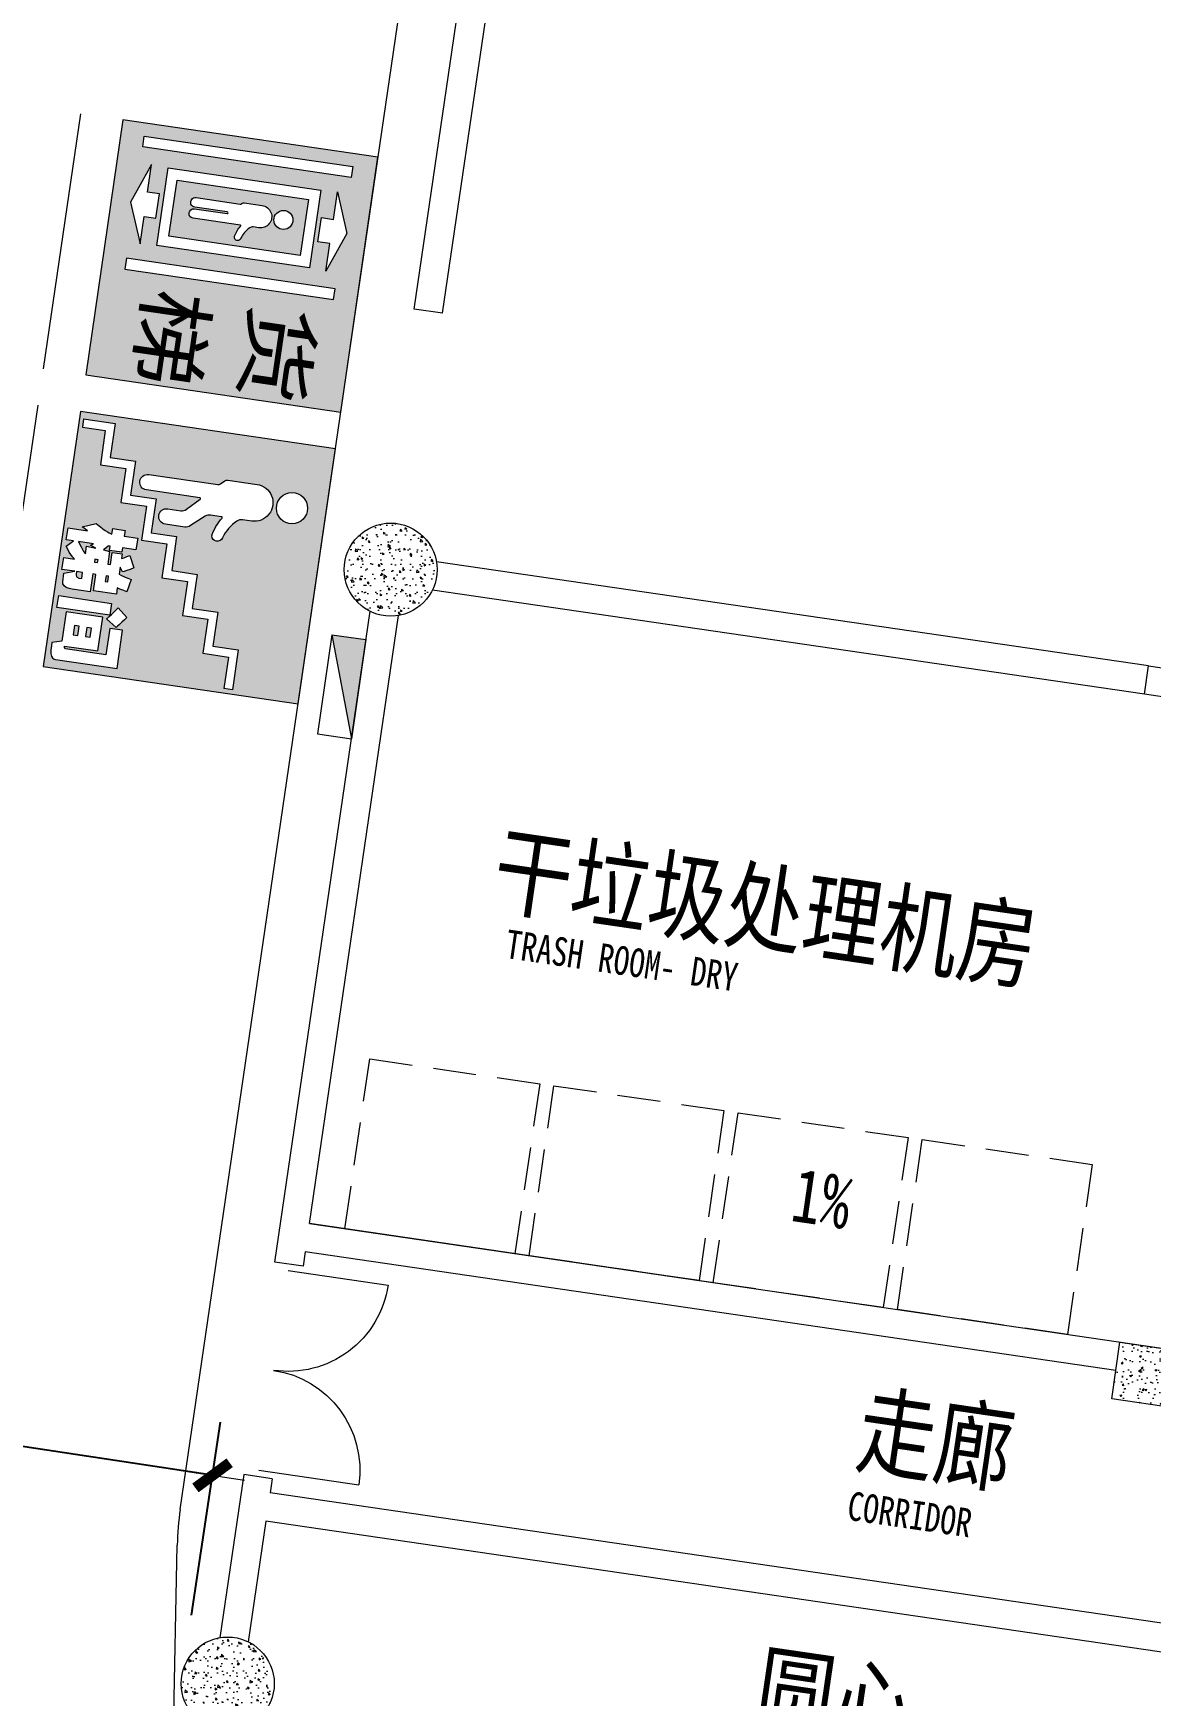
# Model space of a CAD drawing. Header units: inches. Extents: x -414268 to 632271, y -366004 to 318730.
# Drawn here: x 510148 to 517953, y 95548 to 107159 of the extents above; entities that cross this region are included whole.
import ezdxf
from ezdxf.enums import TextEntityAlignment as Align

# ---------------------------------------------------------------- set-up
doc = ezdxf.new("R2010")
doc.units = ezdxf.units.IN
doc.header["$LTSCALE"] = 1200
doc.header["$MEASUREMENT"] = 0
doc.linetypes.add('HIDDEN', pattern=[0.375, 0.25, -0.125])
doc.layers.get('0').update_dxf_attribs({"linetype": 'CONTINUOUS', "lineweight": 0})
doc.layers.get('DEFPOINTS').update_dxf_attribs({"linetype": 'CONTINUOUS', "lineweight": 0})
for name, color, linetype, lineweight in [('0--PAI--', 7, 'CONTINUOUS', 0), ('0--PAI--BLUE', 5, 'CONTINUOUS', 0), ('0--尺寸', 3, 'CONTINUOUS', 0), ('0--底牌颜色', 5, 'CONTINUOUS', 0), ('0--灯箱字(黄底黑字)', 7, 'CONTINUOUS', 0), ('0--路缘线', 1, 'CONTINUOUS', 0), ('7', 7, 'CONTINUOUS', 0), ('COL-GRID-UG-2$0$A-ANNO-DIM', 7, 'CONTINUOUS', 0), ('COL-GRID-UG-2$0$STR-COMP-0', 7, 'CONTINUOUS', 0), ('COL-GRID-UG-2$0$STR-COMP-4', 7, 'CONTINUOUS', 0), ('EN-TEXT', 7, 'CONTINUOUS', 0), ('HY消火栓', 7, 'CONTINUOUS', 0), ('LTP-UG1$0$2', 7, 'CONTINUOUS', 0), ('PUB_TEXT', 7, 'CONTINUOUS', 0), ('WALL', 7, 'CONTINUOUS', 0), ('WINDOW', 7, 'CONTINUOUS', 0), ('WINDOW_TEXT', 7, 'CONTINUOUS', 0)]:
    doc.layers.add(name, color=color, linetype=linetype, lineweight=lineweight)
doc.styles.add('-文鼎特粗黑简', font='simhei.ttf', dxfattribs={"width": 0.5})
doc.styles.add('-黑体', font='simhei.ttf', dxfattribs={"width": 0.8})
doc.styles.add('COL-GRID-UG-1_8A_200701112', font='romans.shx', dxfattribs={"width": 0.85})
doc.styles.add('SIMPLEX', font='SIMPLEX.SHX')
doc.dimstyles.new('DIMN150', dxfattribs={"dimscale": 1.5, "dimtxt": 250, "dimasz": 1, "dimexe": 250, "dimexo": 300, "dimgap": 150, "dimtad": 1, "dimdec": 0, "dimzin": 0, "dimdsep": 46, "dimtxsty": 'COL-GRID-UG-1_8A_200701112', "dimblk": '_DIMX', "dimcen": 0.09, "dimdle": 0.375, "dimclrd": 1, "dimclre": 1, "dimclrt": 7, "dimadec": 0, "dimazin": 0, "dimtfac": 1, "dimtdec": 0, "dimtix": 1, "dimtmove": 0, "dimatfit": 3, "dimldrblk": '_DIMX', "dimfxl": 250, "dimtolj": 1, "dimtzin": 0, "dimarcsym": 0})

# ---------------------------------------------------------------- blocks, each defined once
blk = doc.blocks.new('COL-GRID-UG-2$0$_8')
at = {"layer": 'COL-GRID-UG-2$0$STR-COMP-4'}
h = blk.add_hatch(dxfattribs=at)
h.set_pattern_fill('AR-CONC', color=251, scale=0.02, angle=8.320600316395613, style=0)
h.set_pattern_definition([(50.00000000000038, (-65.0903522020077, -5.269292141296299), (0.1434520365201508, -0.01255042699651813), [0.015, -0.165]), (355.0000000000004, (-65.0903522020077, -5.269292141296299), (-0.02775026672260095, 0.1504384267400022), [0.012, -0.132]), (100.4514000000003, (-65.07839786600769, -5.270338009296299), (0.1157018763428035, 0.1378879084121915), [0.012748038, -0.1402284224]), (46.18420000000039, (-65.0903522020077, -5.2292921412963), (0.2134482097251291, -0.0331038028658023), [0.0225, -0.2475000000000001]), (96.63560000000038, (-65.07256485300769, -5.2320508026963), (0.1869325411097395, 0.1948235741800896), [0.0191220576, -0.2103426]), (351.1842000000003, (-65.0903522020077, -5.2292921412963), (0.1869323890267243, 0.1948237201850661), [0.01800000000000001, -0.1980000000000001]), (21.00000000000039, (-65.07035220200768, -5.239292141296302), (0.1193814104236928, -0.08052377813306705), [0.015, -0.165]), (326.0000000000004, (-65.07035220200768, -5.239292141296302), (0.04866306638431545, 0.1450300090093709), [0.012, -0.132]), (71.45140000000038, (-65.06040375540769, -5.2460024624963), (0.1680445257162976, 0.06450609934199153), [0.012748038, -0.1402284224]), (37.50000000000041, (-65.0903522020077, -5.269292141296299), (0.002431971063457723, 0.06657877076626231), [0, -0.1304, 0, -0.134, 0, -0.1325]), (7.500000000000348, (-65.0903522020077, -5.269292141296299), (0.05261390748842924, 0.07888234237647238), [0, -0.07640000000000001, 0, -0.1274, 0, -0.05050000000000001]), (327.5000000000003, (-65.13495220200768, -5.269292141296299), (0.1067644872344819, -0.004510974346875299), [0, -0.05000000000000002, 0, -0.156, 0, -0.207]), (317.5000000000003, (-65.15495220200769, -5.269292141296301), (0.1166372338684771, 0.02002099646646426), [0, -0.06500000000000002, 0, -0.1036, 0, -0.147])])
h.paths.add_polyline_path([(0.4500000000000597, -0.2000000000000028), (-0.4500000000000455, -0.2000000000000135), (-0.4500000000000313, 0.1999999999999922), (0.4500000000000455, 0.2000000000000028)])
at = {"layer": 'COL-GRID-UG-2$0$STR-COMP-0'}
blk.add_lwpolyline([(0.4500000000000597, -0.2000000000000028), (-0.4500000000000455, -0.2000000000000135), (-0.4500000000000313, 0.1999999999999922), (0.4500000000000455, 0.2000000000000028)], close=True, dxfattribs=at)
blk = doc.blocks.new('COL-GRID-UG-2$0$_65')
at = {"layer": 'COL-GRID-UG-2$0$STR-COMP-4'}
h = blk.add_hatch(dxfattribs=at)
h.set_pattern_fill('AR-CONC', color=251, scale=0.02000000000000003, angle=-71.45922951694362, style=0)
h.set_pattern_definition([(330.220170166661, (9.780911265253447, -53.02194924296044), (0.01310157522271839, -0.1434027500651823), [0.01500000000000002, -0.1650000000000003]), (275.2201701666611, (9.780911265253447, -53.02194924296044), (0.1431276881705953, 0.05400242977981085), [0.01200000000000002, -0.1320000000000001]), (20.67157016666113, (9.78200306402368, -53.03389947159923), (0.1562291924156083, -0.08940044134511446), [0.01274803800000002, -0.1402284224000002]), (326.4043701666611, (9.820276593525996, -53.01485199490259), (0.005293820626032765, -0.2159351186403456), [0.02250000000000003, -0.2475000000000004]), (16.85577016666115, (9.820717733939517, -53.03284658832125), (0.2249000141792535, -0.1493987403033274), [0.01912205760000002, -0.2103426000000002]), (271.4043701666612, (9.820276593525996, -53.01485199490259), (0.2249001308833271, -0.1493985647275436), [0.01800000000000001, -0.1980000000000001]), (301.2201701666611, (9.813983885486785, -53.03630897105332), (-0.05806413691702267, -0.1317746409733485), [0.01500000000000002, -0.1650000000000003]), (246.2201701666611, (9.813983885486785, -53.03630897105332), (0.1513631941852344, -0.02215809082988847), [0.01200000000000002, -0.1320000000000001]), (351.6715701666611, (9.809145200398241, -53.0472901880612), (0.0932989364987837, -0.1539328032737996), [0.01274803800000002, -0.1402284224000002]), (317.7201701666611, (9.780911265253447, -53.02194924296044), (0.06595388672758523, 0.009419767806314105), [0, -0.1304000000000001, 0, -0.1340000000000001, 0, -0.1325000000000001]), (287.720170166661, (9.780911265253447, -53.02194924296044), (0.08696608138238515, -0.03778290471883278), [0, -0.0764000000000001, 0, -0.1274000000000002, 0, -0.05050000000000007]), (247.7201701666611, (9.772997833668946, -52.97805690193655), (0.01450395159196302, -0.1058708647939462), [0, -0.05000000000000007, 0, -0.1560000000000002, 0, -0.2070000000000003]), (237.7201701666611, (9.769449209640019, -52.95837423780027), (0.04039841199479828, -0.1112342255436634), [0, -0.06500000000000007, 0, -0.1036000000000001, 0, -0.1470000000000002])])
edge = h.paths.add_edge_path()
edge.add_arc((-3.552713678800501e-15, 0), 0.325, 0, 360)
at = {"layer": 'COL-GRID-UG-2$0$STR-COMP-0'}
blk.add_circle((-3.552713678800501e-15, 0), 0.325, dxfattribs=at)
blk = doc.blocks.new('HY')
for p, q in [((0, 0), (0.2400000000000055, -1.77635683940025e-15)), ((0, 0), (0.2400000000000038, -0.6999999999999993)), ((1.77635683940025e-15, -1.77635683940025e-15), (0, -0.6999999999999993)), ((0.240000000000002, -1.77635683940025e-15), (0.2400000000000002, -0.6999999999999993)), ((0, -0.6999999999999993), (0.2400000000000038, -0.6999999999999993))]:
    blk.add_line(p, q)
blk.add_solid([(1.77635683940025e-15, -5.329070518200751e-15), (0.2400000000000055, -1.77635683940025e-15), (0.2400000000000002, -0.6999999999999993)])
blk = doc.blocks.new('_DBLK1')
for p, q in [((-0.47, 0), (-0.47, -0.47)), ((0.4699999999999999, 0), (0.4699999999999999, -0.47))]:
    blk.add_line(p, q)
for centre, start, end in [((-0.47, 0), 270, 0), ((0.4699999999999999, 0), 180, 270)]:
    blk.add_arc(centre, 0.47, start, end)
at = {"layer": 'WINDOW_TEXT', "style": 'SIMPLEX', "flags": 9}
blk.add_attdef('A', text='', height=1, dxfattribs=at).set_placement((0, 1.5), align=Align.MIDDLE)
blk = doc.blocks.new('A$C345525A8')
at = {"layer": '0--PAI--BLUE'}
h = blk.add_hatch(color=256, dxfattribs=at)
h.paths.add_polyline_path([(2.405579289188609e-05, 700.0000090901085), (2.405579289188609e-05, 100.0000090901085), (600.0000240557929, 100.0000090901085), (600.0000240557929, 700.0000090901085)])
h.paths.add_polyline_path([(590.0000240557929, 544.0000090901049), (496.0000240557856, 544.0000090901049), (496.0000240557856, 484.0000090901049), (416.0000240557856, 484.0000090901049), (416.0000240557856, 424.0000090901049), (336.0000240557856, 424.0000090901049), (336.0000240557856, 364.0000090901049), (256.0000240557856, 364.0000090901049), (256.0000240557856, 304.0000090901049), (176.0000240557856, 304.0000090901049), (176.0000240557856, 244.0000090901049), (96.00002405578562, 244.0000090901049), (96.00002405578562, 184.0000090901049), (16.00002405578562, 184.0000090901049), (16.00002405578562, 110.0000090901085), (36.00002405578562, 110.0000090901085), (36.00002405578562, 164.0000090901049), (116.0000240557856, 164.0000090901049), (116.0000240557856, 224.0000090901049), (196.0000240557856, 224.0000090901049), (196.0000240557856, 284.0000090901049), (276.0000240557856, 284.0000090901049), (276.0000240557856, 344.0000090901049), (356.0000240557856, 344.0000090901049), (356.0000240557856, 404.0000090901049), (436.0000240557856, 404.0000090901049), (436.0000240557856, 464.0000090901049), (516.0000240557856, 464.0000090901049), (516.0000240557856, 524.0000090901049), (590.0000240557929, 524.0000090901049)], flags=16)
h.paths.add_polyline_path([(431.6730947455653, 236.7470913468824), (459.4488462519075, 236.7470913468824), (459.4488462519075, 112.1682407861699), (431.6730947455726, 112.1682407861699)], flags=16)
h.paths.add_polyline_path([(466.2837170414277, 134.8541948960592), (535.1656418067068, 134.8541948960592), (541.8066155525448, 112.1682407861699), (549.950291386871, 112.1682407861699), (559.5966693096634, 112.6045091344349), (567.3525510566396, 113.9133141792372), (573.2664108886966, 116.0946559205731), (577.2897745449445, 119.1485343584427), (579.4711162862804, 123.0264752319272), (579.9073846345418, 126.1773021916342), (579.9073846345418, 271.2122908599849), (490.0845791524407, 271.2122908599849), (490.0845791524407, 240.7704550031231), (552.1316331281996, 240.7704550031231), (552.1316331281996, 146.0032749073289), (549.3201259949274, 142.6585509039469), (545.975401991549, 142.6585509039469), (545.9754019915417, 221.2838021138596), (466.2837170414277, 221.2838021138596)], flags=16)
h.paths.add_polyline_path([(446.166898760217, 248.8171823156081), (439.8167705798842, 253.42223710287), (458.9641036427201, 276.2051397345967), (465.1688090402968, 271.5516106864161), (471.9552055688982, 266.3648647681257), (477.6751683572875, 261.90523276362), (482.280223144553, 258.1727146728881), (485.7218956697689, 255.2642590177747), (468.9498013919438, 230.4454374274719), (467.8833676517388, 231.3664483849243), (462.9874672989608, 235.5837090848363), (457.752247119759, 239.8979183065894), (452.177707114126, 244.30907605018)], flags=16)
h.paths.add_polyline_path([(300.3563219171774, 210.0862478416711), (301.3742813964636, 209.2621854060562), (305.833913400973, 205.2872960107343), (311.3599791456872, 199.9551273096913), (312.523361407737, 214.5943541070992), (342.4804546554078, 214.5943541070992), (342.4804546554078, 220.7505852437571), (314.3653833226417, 220.7505852437571), (314.3653833226417, 244.5999216156924), (325.1751435074766, 244.5999216156924), (322.3151621132856, 250.1259873604067), (318.8734895880625, 256.3306927579833), (315.189445758253, 262.7292951992349), (342.6258774381567, 276.2051397345967), (342.7228259599942, 276.0597169518405), (347.2309322254296, 267.7221440738467), (350.9149760552391, 260.7903247624927), (353.7749574494374, 255.1673104959373), (355.7624021470983, 250.9015755351065), (345.6312816151185, 244.5999216156924), (361.9186332837562, 244.5999216156924), (363.8576037204912, 249.8836160558167), (365.7480998963147, 256.0883214533933), (366.6691108537707, 259.2876226740154), (368.2687614640818, 265.9285964198607), (369.9168863353116, 273.8783752105046), (399.7285568002335, 267.7221440738467), (399.6800825393148, 267.479772769253), (398.1773804508412, 260.2086336314678), (396.5777298405301, 253.3252885810325), (394.8811307083815, 246.7327890961096), (394.2024910555192, 244.5999216156924), (408.8417178529198, 244.5999216156924), (408.8417178529198, 190.7934919960826), (370.25620616175, 190.7934919960826), (370.25620616175, 183.2799815537037), (412.1864418563055, 183.2799815537073), (412.1864418563055, 140.8165289890421), (411.7986477689556, 133.7392868949319), (410.2474714195632, 126.6135705399029), (407.4359642862837, 121.3783503606974), (403.412600630043, 118.0821006182341), (398.2258547117526, 116.6763470515943), (378.0605621696304, 116.6763470515943), (370.25620616175, 141.1558488154697), (370.25620616175, 110.8594357413676), (342.4804546554078, 110.8594357413676), (342.4804546554078, 136.6477425500452), (339.8143703048845, 133.351492807582), (337.6330285635486, 130.9762540225711), (333.0279737762903, 126.4196734962279), (327.7442793361624, 121.8630929698811), (321.878893765017, 117.3549867044567), (315.3348685410092, 112.8468804390286), (300.3563219171774, 128.1647468892952), (300.3563219171774, 110.8594357413676), (272.5805704108352, 110.8594357413676), (272.5805704108352, 156.6676123094112), (271.9504050188916, 155.5042300473688), (268.6056810155133, 149.396473171626), (265.0670599684527, 142.9978707303781), (253.2878145652503, 174.3122432837699), (255.7600018720914, 178.4325554618481), (259.5409942237384, 185.0735292076934), (262.8857182271167, 191.4236573880262), (265.7941738822337, 197.4829400028466), (268.2663611890821, 203.2998513130733), (269.8175375384744, 207.2747407083953), (272.0958278016478, 214.1096114979118), (259.1047258754697, 214.1096114979118), (259.1047258754697, 243.2426423099714), (272.5805704108352, 243.2426423099714), (272.5805704108352, 274.7509119070382), (300.3563219171774, 274.7509119070382), (300.3563219171774, 243.2426423099714), (310.3420196663938, 243.2426423099714), (310.3420196663938, 214.1096114979118), (300.3563219171701, 214.1096114979118)], flags=16)
h.paths.add_polyline_path([(495.3682735925686, 187.9819848628067), (516.8423711794894, 187.9819848628067), (516.8423711794894, 198.7917450476452), (495.3682735925686, 198.7917450476452)], flags=0)
h.paths.add_polyline_path([(495.3682735925686, 158.6550570070722), (516.8423711794894, 158.6550570070722), (516.8423711794894, 169.4648171919143), (495.3682735925686, 169.4648171919143)], flags=0)
h.paths.add_polyline_path([(383.7320506971009, 220.7505852437571), (370.25620616175, 220.7505852437571), (370.25620616175, 214.5943541070992), (383.7320506971082, 214.5943541070992)], flags=0)
h.paths.add_polyline_path([(384.4106903499633, 152.304928826743), (384.4106903499633, 159.4791194426907), (370.25620616175, 159.4791194426907), (370.25620616175, 145.3246352544666), (377.4303967776941, 145.3246352544666), (382.1808743477159, 146.6819145601876)], flags=0)
h.paths.add_polyline_path([(335.1608412567002, 183.2799815537073), (342.4804546554078, 183.2799815537073), (342.4804546554078, 190.7934919960826), (335.7910066486511, 190.7934919960826)], flags=0)
h.paths.add_polyline_path([(308.4999977514963, 159.4791194426907), (310.0026998399699, 181.7772794652301), (305.0098509653544, 168.7861775390556), (304.5251083561743, 169.4648171919143), (300.3563219171774, 175.1363057193848), (300.3563219171774, 139.847043770671), (305.4945935745418, 142.9493964694593), (311.9901445376308, 147.2151314302937), (317.4192617605077, 151.1415465646969), (321.8304195040982, 154.8255903945064), (326.338525769519, 159.4791194426907)], flags=0)
edge = h.paths.add_edge_path(flags=16)
edge.add_line((158.7598999313486, 404.2981192661282), (158.7598999313486, 278.7236530746231))
edge.add_arc((140.6158999313411, 278.7236530746231), 18.14400000000387, -180, 0, ccw=False)
edge.add_line((122.4718999313336, 278.7236530746231), (122.4718999313336, 441.2037816170305))
edge.add_arc((113.4718999313336, 441.2037816170305), 9, 359.9999999999971, 404.9999999999749)
edge.add_line((119.8358609620191, 447.5677426477087), (111.225653560643, 456.1779500490811))
edge.add_arc((117.5896145913284, 462.541911079752), 8.999999999997097, 179.9999999999645, 224.9999999999555, ccw=False)
edge.add_line((108.5896145913284, 462.5419110797593), (108.5896145913284, 531.6818303194341))
edge.add_arc((151.8187572613388, 531.6818303194304), 43.22914267000306, -5.5138116294983774e-12, 179.9999999999956, ccw=False)
edge.add_line((195.0478999313345, 531.6818303194268), (195.0478999313345, 509.8407526930168))
edge.add_arc((213.0478999313054, 509.8407526931078), 17.99999999996362, 180.0000000002891, 223.7430230016594)
edge.add_arc((278.242311893955, 572.2356126503437), 108.2409546726554, 223.7430230013552, 251.0649638547712)
edge.add_arc((240.5128038934417, 457.2642605388428), 12.85450880957776, -80.86321042777348, 78.30440369579571, ccw=False)
edge.add_arc((262.822028152812, 560.0014307051206), 117.1944986343046, 236.3285316040484, 260.0409935117252, ccw=False)
edge.add_arc((196.8478999313083, 460.9706016131749), 1.79999999998124, 56.3285316037433, 179.9999999997503)
edge.add_line((195.04789993132, 460.9706016131859), (195.0478999313273, 434.9401547012421))
edge.add_arc((213.0478999313345, 434.9401547012385), 18, 179.9999999999874, 220.7429166670534)
edge.add_line((199.4102777338267, 423.1921650520198), (226.0638219926914, 392.2514698624618))
edge.add_arc((213.335899931335, 379.5235478011055), 17.99999999999999, -1.1311840353300795e-11, 44.99999999999028, ccw=False)
edge.add_line((231.335899931335, 379.5235478011018), (231.335899931335, 333.977766748445))
edge.add_arc((213.1918999313348, 333.9777667484414), 18.14399999999659, -179.99999999999466, 5.115907697472721e-12, ccw=False)
edge.add_line((195.0478999313345, 333.9777667484414), (195.0478999313127, 364.8998595557241))
edge.add_arc((177.04789993132, 364.8998595557059), 18, 4.99389492385525e-11, 45.0000000000233)
edge.add_line((189.7758219926691, 377.6277816170696), (161.8326921374755, 405.5709114722631))
edge.add_arc((160.5598999313443, 404.2981192661282), 1.799999999996751, 45.0000000000998, 180.0000000000109)
edge = h.paths.add_edge_path(flags=16)
edge.add_arc((151.8187572613388, 620.1989729894267), 36.2879999999912, 0, 360)
at = {"layer": '0--PAI--'}
for p, q in [((590.0000240557929, 544.0000090901049), (590.0000240557929, 524.0000090901049)), ((16.00002405578562, 110.0000090901085), (36.00002405578562, 110.0000090901085))]:
    blk.add_line(p, q, dxfattribs=at)
for points in [[(2.405579289188609e-05, 700.0000090901085), (2.405579289188609e-05, 100.0000090901085), (600.0000240557929, 100.0000090901085), (600.0000240557929, 700.0000090901085)], [(300.3563219171774, 210.0862478416711), (301.3742813964636, 209.2621854060562), (305.833913400973, 205.2872960107343), (311.3599791456872, 199.9551273096913), (312.523361407737, 214.5943541070992), (342.4804546554078, 214.5943541070992), (342.4804546554078, 220.7505852437571), (314.3653833226417, 220.7505852437571), (314.3653833226417, 244.5999216156924), (325.1751435074766, 244.5999216156924), (322.3151621132856, 250.1259873604067), (318.8734895880625, 256.3306927579833), (315.189445758253, 262.7292951992349), (342.6258774381567, 276.2051397345967), (342.7228259599942, 276.0597169518405), (347.2309322254296, 267.7221440738467), (350.9149760552391, 260.7903247624927), (353.7749574494374, 255.1673104959373), (355.7624021470983, 250.9015755351065), (345.6312816151185, 244.5999216156924), (361.9186332837562, 244.5999216156924), (363.8576037204912, 249.8836160558167), (365.7480998963147, 256.0883214533933), (366.6691108537707, 259.2876226740154), (368.2687614640818, 265.9285964198607), (369.9168863353116, 273.8783752105046), (399.7285568002335, 267.7221440738467), (399.6800825393148, 267.479772769253), (398.1773804508412, 260.2086336314678), (396.5777298405301, 253.3252885810325), (394.8811307083815, 246.7327890961096), (394.2024910555192, 244.5999216156924), (408.8417178529198, 244.5999216156924), (408.8417178529198, 190.7934919960826), (370.25620616175, 190.7934919960826), (370.25620616175, 183.2799815537037), (412.1864418563055, 183.2799815537073), (412.1864418563055, 140.8165289890421), (411.7986477689556, 133.7392868949319), (410.2474714195632, 126.6135705399029), (407.4359642862837, 121.3783503606974), (403.412600630043, 118.0821006182341), (398.2258547117526, 116.6763470515943), (378.0605621696304, 116.6763470515943), (370.25620616175, 141.1558488154697), (370.25620616175, 110.8594357413676), (342.4804546554078, 110.8594357413676), (342.4804546554078, 136.6477425500452), (339.8143703048845, 133.351492807582), (337.6330285635486, 130.9762540225711), (333.0279737762903, 126.4196734962279), (327.7442793361624, 121.8630929698811), (321.878893765017, 117.3549867044567), (315.3348685410092, 112.8468804390286), (300.3563219171774, 128.1647468892952), (300.3563219171774, 110.8594357413676), (272.5805704108352, 110.8594357413676), (272.5805704108352, 156.6676123094112), (271.9504050188916, 155.5042300473688), (268.6056810155133, 149.396473171626), (265.0670599684527, 142.9978707303781), (253.2878145652503, 174.3122432837699), (255.7600018720914, 178.4325554618481), (259.5409942237384, 185.0735292076934), (262.8857182271167, 191.4236573880262), (265.7941738822337, 197.4829400028466), (268.2663611890821, 203.2998513130733), (269.8175375384744, 207.2747407083953), (272.0958278016478, 214.1096114979118), (259.1047258754697, 214.1096114979118), (259.1047258754697, 243.2426423099714), (272.5805704108352, 243.2426423099714), (272.5805704108352, 274.7509119070382), (300.3563219171774, 274.7509119070382), (300.3563219171774, 243.2426423099714), (310.3420196663938, 243.2426423099714), (310.3420196663938, 214.1096114979118), (300.3563219171701, 214.1096114979118)], [(446.166898760217, 248.8171823156081), (439.8167705798842, 253.42223710287), (458.9641036427201, 276.2051397345967), (465.1688090402968, 271.5516106864161), (471.9552055688982, 266.3648647681257), (477.6751683572875, 261.90523276362), (482.280223144553, 258.1727146728881), (485.7218956697689, 255.2642590177747), (468.9498013919438, 230.4454374274719), (467.8833676517388, 231.3664483849243), (462.9874672989608, 235.5837090848363), (457.752247119759, 239.8979183065894), (452.177707114126, 244.30907605018)], [(466.2837170414277, 134.8541948960592), (535.1656418067068, 134.8541948960592), (541.8066155525448, 112.1682407861699), (549.950291386871, 112.1682407861699), (559.5966693096634, 112.6045091344349), (567.3525510566396, 113.9133141792372), (573.2664108886966, 116.0946559205731), (577.2897745449445, 119.1485343584427), (579.4711162862804, 123.0264752319272), (579.9073846345418, 126.1773021916342), (579.9073846345418, 271.2122908599849), (490.0845791524407, 271.2122908599849), (490.0845791524407, 240.7704550031231), (552.1316331281996, 240.7704550031231), (552.1316331281996, 146.0032749073289), (549.3201259949274, 142.6585509039469), (545.975401991549, 142.6585509039469), (545.9754019915417, 221.2838021138596), (466.2837170414277, 221.2838021138596)], [(431.6730947455653, 236.7470913468824), (459.4488462519075, 236.7470913468824), (459.4488462519075, 112.1682407861699), (431.6730947455726, 112.1682407861699)], [(383.7320506971009, 220.7505852437571), (370.25620616175, 220.7505852437571), (370.25620616175, 214.5943541070992), (383.7320506971082, 214.5943541070992)], [(495.3682735925686, 187.9819848628067), (516.8423711794894, 187.9819848628067), (516.8423711794894, 198.7917450476452), (495.3682735925686, 198.7917450476452)], [(308.4999977514963, 159.4791194426907), (310.0026998399699, 181.7772794652301), (305.0098509653544, 168.7861775390556), (304.5251083561743, 169.4648171919143), (300.3563219171774, 175.1363057193848), (300.3563219171774, 139.847043770671), (305.4945935745418, 142.9493964694593), (311.9901445376308, 147.2151314302937), (317.4192617605077, 151.1415465646969), (321.8304195040982, 154.8255903945064), (326.338525769519, 159.4791194426907)], [(335.1608412567002, 183.2799815537073), (342.4804546554078, 183.2799815537073), (342.4804546554078, 190.7934919960826), (335.7910066486511, 190.7934919960826)], [(384.4106903499633, 152.304928826743), (384.4106903499633, 159.4791194426907), (370.25620616175, 159.4791194426907), (370.25620616175, 145.3246352544666), (377.4303967776941, 145.3246352544666), (382.1808743477159, 146.6819145601876)], [(495.3682735925686, 158.6550570070722), (516.8423711794894, 158.6550570070722), (516.8423711794894, 169.4648171919143), (495.3682735925686, 169.4648171919143)]]:
    blk.add_lwpolyline(points, close=True, dxfattribs=at)
for points in [[(16.00002405578562, 110.0000090901085), (16.00002405578562, 184.0000090901049), (96.00002405578562, 184.0000090901049), (96.00002405578562, 244.0000090901049), (176.0000240557856, 244.0000090901049), (176.0000240557856, 304.0000090901049), (256.0000240557856, 304.0000090901049), (256.0000240557856, 364.0000090901049), (336.0000240557856, 364.0000090901049), (336.0000240557856, 424.0000090901049), (416.0000240557856, 424.0000090901049), (416.0000240557856, 484.0000090901049), (496.0000240557856, 484.0000090901049), (496.0000240557856, 544.0000090901049), (590.0000240557929, 544.0000090901049)], [(36.00002405578562, 110.0000090901085), (36.00002405578562, 164.0000090901049), (116.0000240557856, 164.0000090901049), (116.0000240557856, 224.0000090901049), (196.0000240557856, 224.0000090901049), (196.0000240557856, 284.0000090901049), (276.0000240557856, 284.0000090901049), (276.0000240557856, 344.0000090901049), (356.0000240557856, 344.0000090901049), (356.0000240557856, 404.0000090901049), (436.0000240557856, 404.0000090901049), (436.0000240557856, 464.0000090901049), (516.0000240557856, 464.0000090901049), (516.0000240557856, 524.0000090901049), (590.0000240557929, 524.0000090901049)]]:
    blk.add_lwpolyline(points, dxfattribs=at)
blk.add_lwpolyline([(158.7598999313486, 404.2981192661282), (158.7598999313486, 278.7236530746231, -0.9999999999999999), (122.4718999313336, 278.7236530746231), (122.4718999313336, 441.2037816170305, 0.1989123673795435), (119.8358609620191, 447.5677426477087), (111.225653560643, 456.1779500490811, -0.1989123673795669), (108.5896145913284, 462.5419110797593), (108.5896145913284, 531.6818303194341, -1.00000000000001), (195.0478999313345, 531.6818303194268), (195.0478999313418, 509.8407526930168, 0.1932169226587883), (200.0438329910248, 497.3951011227182, 0.1197824476978169), (243.1185675033412, 469.8518890980595, -0.8329292141941118), (242.5539977271983, 444.5728490937508, -0.1038359205590681), (197.8458740575152, 462.4686161803111, 0.5989112694497052), (195.04789993132, 460.9706016131859), (195.0478999313345, 434.9401547012421, 0.1796712742229802), (199.4102777338267, 423.1921650520198), (226.0638219926914, 392.2514698624618, -0.1989123673796645), (231.335899931335, 379.5235478011018), (231.335899931335, 333.977766748445, -0.9999999999999999), (195.0478999313345, 333.9777667484414), (195.04789993132, 364.8998595557241, 0.198912367379534), (189.7758219926691, 377.6277816170696), (161.8326921374755, 405.5709114722631, 0.6681786379189388)], format="xyb", close=True, dxfattribs=at)
blk.add_circle((151.8187572613388, 620.1989729894267), 36.2879999999912, dxfattribs=at)
at = {"layer": '7'}
blk.add_lwpolyline([(2.405579289188609e-05, 9.09010850591585e-06), (600.0000240557929, 9.09010850591585e-06)], dxfattribs=at)
blk = doc.blocks.new('_DIMX')
blk.add_line((-150, 0), (150, 0))
at = {"const_width": 50}
blk.add_lwpolyline([(-70, -70), (70, 70)], dxfattribs=at)
blk = doc.blocks.new('*D269')
at = {"layer": '0--尺寸', "color": 0, "lineweight": -2}
for p, q in [((505262.8992487772, 97019.15557896944), (505466.8279186429, 98365.30323945188)), ((511398.7094017358, 97087.40055886746), (505412.1428913323, 97994.30890285353)), ((511252.4319164942, 96111.79789013561), (511456.3605863598, 97457.94555061805))]:
    blk.add_line(p, q, dxfattribs=at)
at = {"layer": 'DEFPOINTS', "color": 0}
for p in [(505410.6598126757, 97994.53357527741), (505195.4975216165, 96574.2319819601), (511185.0301893334, 95666.8742931263)]:
    blk.add_point(p, dxfattribs=at)
at = {"layer": '0--尺寸', "color": 0, "lineweight": -2, "xscale": 1.5, "yscale": 1.5, "zscale": 1.5}
for p, rotation in [((505410.6598126756, 97994.53357527741), 171.3857289022066), ((511400.1924803925, 97087.17588644358), 351.3857289022066)]:
    blk.add_blockref('_DIMX', p, dxfattribs=dict(at, rotation=rotation))
at = {"layer": '0--尺寸', "color": 7, "insert": (508507.1598395895, 98212.40607765738), "char_height": 750, "attachment_point": 5, "rotation": 351.3857289022066, "style": '-黑体'}
blk.add_mtext('\\A1;6058', dxfattribs=at)
blk = doc.blocks.new('A$C02CB3142')
at = {"layer": '0--底牌颜色'}
h = blk.add_hatch(color=256, dxfattribs=at)
h.paths.add_polyline_path([(2083.408075451676, 67106.32013812407), (2083.408075463609, 65306.32013812612), (3883.408075461455, 65306.32013813799), (3883.408075449639, 67106.32013813594)])
h.paths.add_polyline_path([(2363.196242969541, 66860.98342176815), (2643.140101779543, 66968.499108637), (2923.083960590942, 66860.98342177185), (2728.495353014616, 66860.98342177055), (2728.49535301514, 66777.05594722895), (2557.784850546392, 66777.05594722783), (2557.784850545868, 66860.98342176943)], flags=16)
h.paths.add_polyline_path([(2841.421452817682, 65741.75963706446), (2444.858750757528, 65741.75963706184), (2444.858750751475, 66668.689218235), (2841.42145281157, 66668.68921823762)], flags=0)
edge = h.paths.add_edge_path(flags=0)
edge.add_arc((2816.087678563908, 66405.8406820178), 214.8565808293658, 236.3285316043967, 258.7037237441423, ccw=False)
edge.add_arc((2695.135110159019, 66224.28416201529), 3.300000000009924, 56.32853160439507, 180.0000000002527)
edge.add_line((2691.835110159009, 66224.28416201528), (2691.835110161221, 65890.16475636164))
edge.add_arc((2658.571110161283, 65890.16475636142), 33.26399999993737, -179.99999999962404, 3.76019215764245e-10, ccw=False)
edge.add_line((2625.307110161346, 65890.1647563612), (2625.307110159774, 66120.38461104536))
edge.add_arc((2619.110012641439, 66120.38461104533), 6.197097518335795, 2.690818803320932e-10, 180.0000000004036)
edge.add_line((2612.912915123103, 66120.38461104529), (2612.912915124616, 65890.1647563611))
edge.add_arc((2579.64891512465, 65890.1647563609), 33.26399999996647, -179.99999999962404, 3.510081114654895e-10, ccw=False)
edge.add_line((2546.384915124683, 65890.16475636068), (2546.384915122704, 66201.0605074017))
edge.add_arc((2531.384915122687, 66201.06050740159), 15.00000000001683, 3.890895523277639e-10, 45.0000000004262)
edge.add_line((2541.991516840411, 66211.66710911947), (2538.160991813056, 66215.49763414677))
edge.add_arc((2549.82825370251, 66227.16489603641), 16.4999999999568, 180.0000000004548, 225.0000000004589, ccw=False)
edge.add_line((2533.328253702552, 66227.16489603628), (2533.328253701678, 66353.92141464222))
edge.add_arc((2612.581681929936, 66353.92141464274), 79.25342822825769, 3.681748239614535e-10, 180.0000000003787, ccw=False)
edge.add_line((2691.835110158194, 66353.92141464325), (2691.835110158485, 66313.87943899487))
edge.add_arc((2724.83511015838, 66313.87943899525), 32.99999999989495, 180.0000000006569, 223.7430230020235)
edge.add_arc((2844.35819875574, 66428.27001558412), 198.4417502329711, 223.7430230017061, 251.2405663442963)
edge.add_arc((2779.003841837973, 66217.50762697427), 22.91398831790696, -102.61090736639761, 86.15536940955388, ccw=False)
edge = h.paths.add_edge_path(flags=0)
edge.add_arc((2612.581681928888, 66516.20284287089), 66.52799999990815, 0, 360)
h.paths.add_polyline_path([(2363.196242978214, 65549.46543352763), (2643.140101789613, 65441.94974666249), (2923.083960599673, 65549.46543353131), (2728.495353023289, 65549.46543353003), (2728.495353022707, 65633.39290807166), (2557.784850554017, 65633.39290807054), (2557.784850554541, 65549.46543352891)], flags=16)
h.paths.add_polyline_path([(2916.421452818147, 65666.75963706504), (2369.858750758111, 65666.75963706143), (2369.858750751067, 66743.68921823442), (2916.421452810988, 66743.68921823803)], flags=16)
h.paths.add_polyline_path([(2250.068312854739, 65470.19339207733), (2173.655825067777, 65470.19339207685), (2173.655825058115, 66942.44688417451), (2250.068312845018, 66942.446884175)], flags=16)
h.paths.add_polyline_path([(3036.211890724138, 65470.19339208254), (3112.624378511042, 65470.19339208303), (3112.624378501321, 66942.4468841807), (3036.211890714418, 66942.4468841802)], flags=16)
at = {"layer": '0--PAI--'}
for points in [[(2083.408075451676, 67106.32013812407), (2083.408075463609, 65306.32013812612), (3883.408075461455, 65306.32013813799), (3883.408075449639, 67106.32013813594)], [(2250.068312854739, 65470.19339207733), (2173.655825067777, 65470.19339207685), (2173.655825058115, 66942.44688417451), (2250.068312845018, 66942.446884175)], [(2363.196242969541, 66860.98342176815), (2643.140101779543, 66968.499108637), (2923.083960590942, 66860.98342177185), (2728.495353014616, 66860.98342177055), (2728.49535301514, 66777.05594722895), (2557.784850546392, 66777.05594722783), (2557.784850545868, 66860.98342176943)], [(3036.211890724138, 65470.19339208254), (3112.624378511042, 65470.19339208303), (3112.624378501321, 66942.4468841807), (3036.211890714418, 66942.4468841802)], [(2916.421452818147, 65666.75963706504), (2369.858750758111, 65666.75963706143), (2369.858750751067, 66743.68921823442), (2916.421452810988, 66743.68921823803)], [(2841.421452817682, 65741.75963706446), (2444.858750757528, 65741.75963706184), (2444.858750751475, 66668.689218235), (2841.42145281157, 66668.68921823762)], [(2363.196242978214, 65549.46543352763), (2643.140101789613, 65441.94974666249), (2923.083960599673, 65549.46543353131), (2728.495353023289, 65549.46543353003), (2728.495353022707, 65633.39290807166), (2557.784850554017, 65633.39290807054), (2557.784850554541, 65549.46543352891)]]:
    blk.add_lwpolyline(points, close=True, dxfattribs=at)
blk.add_lwpolyline([(2774.001053251792, 66195.14643364941, -0.09794157306994242), (2696.964729390398, 66227.0305220551, 0.5989112694484939), (2691.835110159009, 66224.28416201528), (2691.835110161221, 65890.16475636164, -0.9999999999999999), (2625.307110161346, 65890.1647563612), (2625.307110159774, 66120.38461104536, 0.9999999999999999), (2612.912915123103, 66120.38461104529), (2612.912915124616, 65890.1647563611, -0.9999999999999999), (2546.384915124683, 65890.16475636068), (2546.384915122704, 66201.0605074017, 0.1989123673797559), (2541.991516840411, 66211.66710911947), (2538.160991813056, 66215.49763414677, -0.1989123673796662), (2533.328253702552, 66227.16489603628), (2533.328253701678, 66353.92141464222, -1.000000000000009), (2691.835110158194, 66353.92141464325), (2691.835110158485, 66313.87943899487, 0.1932169226587637), (2700.994320768048, 66291.06241111609, 0.120559723050095), (2780.540250382095, 66240.37004831189, -1.07958307243308), (2774.001053174143, 66195.14643366492)], format="xyb", dxfattribs=at)
blk.add_circle((2612.581681928888, 66516.20284287089), 66.52799999990815, dxfattribs=at)
at = {"layer": '7'}
blk.add_lwpolyline([(2083.408075465588, 65006.32013812645), (3883.408075463492, 65006.32013813834)], dxfattribs=at)
at = {"layer": '0--灯箱字(黄底黑字)', "color": 7, "true_color": 0xf7f7f7, "style": '-文鼎特粗黑简', "width": 1.2}
for s, p in [('货', (3205.456614686642, 66399.9591815102)), ('梯', (3205.456614686758, 65651.19003504983))]:
    blk.add_text(s, height=416.000000006783, rotation=359.9999999979815, dxfattribs=at).set_placement(p)

msp = doc.modelspace()

# ---------------------------------------------------------------- linework, layer by layer
for p, q in [((517938.1357879814, 102739.7970970481), (519422.3465222418, 102522.7291435873)), ((519393.404128193, 102324.8343789023), (517909.1933941757, 102541.9023332006))]:
    msp.add_line(p, q)
at = {"layer": '0--路缘线'}
for p, q in [((511174.6714778053, 96849.65621173958), (514313.0825635503, 118308.6663704379)), ((511124.2719644183, 95093.45913614817), (511154.008766954, 96599.70913231847))]:
    msp.add_line(p, q, dxfattribs=at)
msp.add_arc((513153.6191234046, 96560.23227358375), 2000, 171.6793996841437, 178.8689978538675, dxfattribs=at)
at = {"layer": 'LTP-UG1$0$2', "linetype": 'HIDDEN'}
for points in [[(512498.2259054554, 99996.23777449559), (513685.5944928162, 99822.58341161074), (513511.9401299311, 98635.21482425006), (512324.5715425707, 98808.86918713484)], [(513784.541875096, 99808.11221470377), (514971.910462457, 99634.45785181885), (514798.2560995722, 98447.0892644581), (513610.8875122112, 98620.74362734293)], [(515070.8578447368, 99619.98665491185), (516258.2264320978, 99446.33229202699), (516084.5720692129, 98258.96370466627), (514897.203481852, 98432.61806755104)], [(516357.1738143776, 99431.86109511992), (517544.5424017385, 99258.20673223503), (517370.8880388534, 98070.83814487432), (516183.5194514926, 98244.4925077591)]]:
    msp.add_lwpolyline(points, close=True, dxfattribs=at)
at = {"layer": 'WALL'}
for p, q in [((512809.2846492739, 105232.7444500061), (513639.7898626315, 110911.3567559471)), ((513007.1794138724, 105203.8020561993), (513837.6846272303, 110882.4143621401)), ((513007.1794138724, 105203.8020561993), (512809.2846492739, 105232.7444500061)), ((517938.1357878082, 102739.797097081), (512964.6541222574, 103467.1759406361)), ((517909.1933939942, 102541.9023325268), (512935.7117284216, 103269.2811760957)), ((511835.8940314153, 98577.14752879915), (512500.5079566173, 103121.4715789237)), ((512077.2023865801, 98845.04728182348), (512698.4027212157, 103092.5291850877)), ((517909.1933940743, 102541.902332506), (517938.1357879814, 102739.7970970481)), ((517909.1933939942, 102541.9023325267), (517938.1357878082, 102739.797097081)), ((515027.0677834767, 98413.62522676137), (512077.202386617, 98845.04728181813)), ((512077.2023865801, 98845.04728182348), (526000.3324783593, 96808.7694897545)), ((512033.7887958728, 98548.20513499767), (511835.8940313268, 98577.14752881211)), ((512048.2599927813, 98647.15251727763), (512033.7887958728, 98548.20513499767)), ((517709.2836641762, 97819.21966694866), (512048.2599927813, 98647.15251727763)), ((511618.8260777393, 97092.9367946084), (511452.1687605379, 95953.41078426874)), ((511816.7208422497, 97063.99440079923), (511618.8260777391, 97092.93679460848)), ((511816.7208422497, 97063.99440079923), (511802.2496453415, 96965.04701851934)), ((520035.9052559944, 95760.86304861285), (511802.2496453627, 96965.04701851628)), ((511773.3072515251, 96767.15225395962), (511650.0635250203, 95924.46839046177)), ((519809.0680976601, 95591.9106778608), (511773.3072515487, 96767.15225395618))]:
    msp.add_line(p, q, dxfattribs=at)

# ---------------------------------------------------------------- block references
at = {"color": 7, "true_color": 0xffffff, "rotation": 261.6793996841459}
msp.add_blockref('A$C02CB3142', (446457.3208834857, 118065.5643616568), dxfattribs=at)
at = {"layer": '7', "xscale": 3.000000000007569, "yscale": 3, "zscale": 3, "rotation": 261.6793996840229}
msp.add_blockref('A$C345525A8', (510180.1694938074, 104561.2944025524), dxfattribs=at)
at = {"layer": 'COL-GRID-UG-2$0$A-ANNO-DIM', "xscale": 1000.000000000049, "yscale": 999.9999999999962, "zscale": 1000, "rotation": 351.6793996836047}
msp.add_blockref('COL-GRID-UG-2$0$_8', (518154.5468842904, 97754.09928087567), dxfattribs=at)
at = {"layer": 'COL-GRID-UG-2$0$STR-COMP-4', "xscale": 1000.000000000049, "yscale": 999.9999999999962, "zscale": 1000, "rotation": 351.6793996836047}
for p in [(512644.2050438022, 103412.9782634265), (511506.3664376023, 95632.96170598819)]:
    msp.add_blockref('COL-GRID-UG-2$0$_65', p, dxfattribs=at)
at = {"layer": 'HY消火栓', "xscale": 1000.000000000049, "yscale": 999.9999999999962, "zscale": 1000, "rotation": 351.6793996836047}
msp.add_blockref('HY', (512234.0918453305, 102958.3076869405), dxfattribs=at)
at = {"layer": 'WINDOW', "xscale": 1500.000000000018, "yscale": -1499.999999999986, "zscale": 1500, "rotation": 261.6793996850221}
msp.add_blockref('_DBLK1', (511826.3074368059, 97820.57096480313), dxfattribs=at)

# ---------------------------------------------------------------- texts
at = {"layer": 'EN-TEXT', "char_height": 200, "width": 5312.725219283135, "attachment_point": 1, "rotation": 351.6793996840229, "style": '-黑体'}
for s, insert in [('TRASH ROOM- DRY', (513465.2896967698, 100899.8790297028)), ('CORRIDOR', (515853.7269568137, 96976.97473413391))]:
    msp.add_mtext(s, dxfattribs=dict(at, insert=insert))
at = {"layer": 'PUB_TEXT', "style": '-黑体', "width": 0.8}
for s, height, p in [('干垃圾处理机房', 500, (513336.2219891161, 101075.8436262142)), ('1%', 375, (515426.3554418926, 98866.44840629616)), ('走廊', 500, (515876.1326501102, 97167.5175557214)), ('圆心', 500, (515167.7351551128, 95355.80621582652))]:
    msp.add_text(s, height=height, rotation=351.6793996836608, dxfattribs=at).set_placement(p)

# ---------------------------------------------------------------- dimensions: what is measured, and where the dimension line sits
at = {"layer": '0--尺寸'}
dim = msp.add_aligned_dim(p1=(511185.0301893334, 95666.8742931263), p2=(505195.4975216165, 96574.2319819601), distance=-1436.5066750535932, dimstyle='DIMN150', override={"dimtxt": 500, "dimgap": 200, "dimtxsty": '-黑体', "dimclrd": 0, "dimclre": 0, "dimfxl": 0.36, "dimarcsym": 1}, dxfattribs=at)
dim.commit()
dim.dimension.update_dxf_attribs({"geometry": '*D269', "text_midpoint": (508507.1598395895, 98212.40607765738)})

doc.saveas('drawing.dxf')
